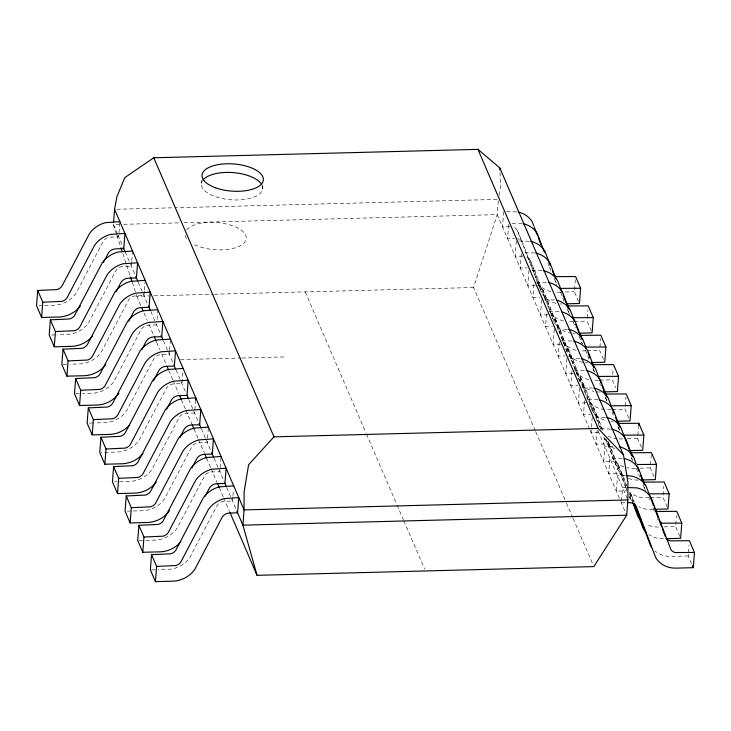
<?xml version="1.0" encoding="UTF-8"?>
<svg xmlns="http://www.w3.org/2000/svg" width="731" height="731" viewBox="0 0 731 731"><rect width="100%" height="100%" fill="white"/><g stroke="black" fill="none" stroke-linecap="round" stroke-linejoin="round"><path stroke-width="0.55" stroke-dasharray="3.65 2.74" d="M119.802 222.754L118.705 236.899L110.683 237.109A8.196 7.155 -23.3 0 0 102.523 242.738L75.942 293.433A25.247 22.04 -23.3 0 1 53.674 305.275L38.834 305.659M131.69 261.899L131.361 266.258L123.338 266.459A8.196 7.155 -23.3 0 0 115.169 272.096L88.588 322.791A25.247 22.04 -23.3 0 1 66.32 334.624L57.182 334.862M131.772 260.812L132.448 252.104M144.336 291.258L144.007 295.607L135.984 295.817A8.196 7.155 -23.3 0 0 127.815 301.446L101.234 352.141A25.247 22.04 -23.3 0 1 78.966 363.974L69.838 364.212M144.418 290.161L145.094 281.453M157.074 319.52L157.741 310.812M169.546 351.054L169.3 354.316L161.277 354.526A8.196 7.155 -23.3 0 0 153.108 360.155L126.527 410.849A25.247 22.04 -23.3 0 1 104.259 422.682L95.131 422.92M169.629 349.957L170.387 340.162M182.787 372.783L181.946 383.665L173.923 383.876A8.196 7.155 -23.3 0 0 165.754 389.504L139.173 440.199A25.247 22.04 -23.3 0 1 116.905 452.041L100.924 452.452M201.454 183.39L201.701 180.146M195.597 399.958L194.592 413.024L186.569 413.234A8.196 7.155 -23.3 0 0 178.401 418.863L151.82 469.558A25.247 22.04 -23.3 0 1 129.551 481.391L114.712 481.775M208.326 428.229L207.238 442.374L199.216 442.584A8.196 7.155 -23.3 0 0 191.047 448.213L164.466 498.907A25.247 22.04 -23.3 0 1 142.198 510.75L127.358 511.133M220.972 457.579L219.885 471.733L211.862 471.934A8.196 7.155 -23.3 0 0 203.693 477.571L177.112 528.257A25.247 22.04 -23.3 0 1 154.844 540.099L145.716 540.337M232.869 496.733L232.531 501.082L224.508 501.292A8.196 7.155 -23.3 0 0 216.339 506.921L189.758 557.616A25.247 22.04 -23.3 0 1 167.49 569.449L158.362 569.687M232.951 495.636L233.372 490.199M262.639 189L262.886 185.756M503.686 211.698L502.517 226.939L510.54 226.729M508.666 224.527L507.579 238.681L514.597 238.498M516.333 241.056L515.163 256.289L523.186 256.088M521.313 253.885L520.225 268.03L527.243 267.848M528.988 270.406L527.809 285.647L535.832 285.437M533.877 284.322L532.872 297.389L539.889 297.206M541.634 299.765L540.456 314.997L548.478 314.796M546.523 313.681L545.518 326.739L552.535 326.556M554.281 329.114L553.102 344.356L561.125 344.146M559.252 341.944L558.164 356.098L565.182 355.915M566.927 358.464L565.757 373.705L573.78 373.495M578.614 301.537L574.392 291.76L575.315 279.781M571.898 371.302L570.81 385.447L577.828 385.264M579.573 387.823L578.404 403.064L586.426 402.854M591.26 330.896L587.039 321.11L587.212 318.935M587.295 317.848L587.879 310.227M584.544 400.652L583.457 414.806L590.474 414.623M592.22 417.173L591.05 432.414L599.073 432.204M603.486 359.268L599.685 350.46L599.859 348.285M599.941 347.198L600.608 338.49M597.19 430.002L596.103 444.156L604.126 443.945A8.196 7.155 -23.3 0 1 611.463 449.172L625.919 487.102M612.752 374.373L613.254 367.839M628.779 417.977L624.987 409.168L625.9 397.198M621.569 500.689L622.574 487.623L625.992 487.531M641.425 447.326L637.633 438.527L638.547 426.548M654.071 476.685L650.279 467.877L651.284 454.819M667.138 507.012L662.926 497.235L663.766 486.343M679.784 536.371L675.572 526.585L676.413 515.702M691.59 563.765L688.218 555.935L688.383 553.76M688.474 552.673L689.059 545.052M499.154 195.177L500.698 186.798L499.977 172.278M535.284 430.714L473.587 287.521L497.208 214.612L498.378 199.371L174.928 207.768M116.85 209.276L173.795 207.796M506.702 211.624L518.096 211.972M116.54 234.203L113.396 224.572L119.089 224.426M123.649 224.307L179.451 222.854M184.011 222.736L497.208 214.612L589.707 429.307M512.166 223.357L522.098 223.604M519.348 240.974L530.743 241.321M524.812 252.707L534.745 252.963M531.994 270.333L543.389 270.671M536.326 282.093L547.391 282.312M132.274 282.349L136.816 296.256L149.371 295.936M153.939 295.817L213.306 294.273M214.448 294.246L473.587 287.521M560.695 292.108L557.278 292.199A25.247 22.04 -23.3 0 1 555.131 292.172M565.264 291.998L574.392 291.76M544.641 299.683L556.035 300.03M548.972 311.443L560.037 311.671M156.653 324.957L148.631 325.167A8.196 7.155 -23.3 0 0 140.462 330.805L113.881 381.491A25.247 22.04 -23.3 0 1 91.613 393.333L82.484 393.57M51.481 335.008L56.049 334.889M573.342 321.466L569.924 321.558A25.247 22.04 -23.3 0 1 567.777 321.521M574.484 321.439L587.039 321.11M557.287 329.032L568.681 329.379M561.618 340.801L572.684 341.021M180.466 359.597L240.883 358.026M242.025 357.998L285.337 356.874M62.985 364.394L68.696 364.248M585.988 350.816L582.57 350.907A25.247 22.04 -23.3 0 1 580.423 350.88M587.13 350.789L599.685 350.46M569.933 358.391L581.328 358.738M574.264 370.151L585.33 370.379M75.631 393.744L81.342 393.598M598.643 380.175L595.217 380.257A25.247 22.04 -23.3 0 1 593.069 380.23M599.776 380.138L612.331 379.818L615.712 387.64M582.58 387.741L593.983 388.088M588.053 399.473L597.976 399.729M89.42 423.066L93.988 422.947M611.29 409.524L607.863 409.616A25.247 22.04 -23.3 0 1 605.725 409.588M612.432 409.497L624.987 409.168M595.226 417.099L606.629 417.438M600.699 428.832L610.623 429.079M622.794 438.911L620.509 438.965A25.247 22.04 -23.3 0 1 618.371 438.938M627.353 438.792L637.633 438.527M612.889 446.321L604.866 446.531L603.696 461.764L611.719 461.563A8.196 7.155 -23.3 0 1 619.047 466.789L626.275 485.75M635.44 468.26L633.156 468.324A25.247 22.04 -23.3 0 1 626.823 467.721M640.009 468.142L650.279 467.877M625.535 475.671L617.512 475.881L616.343 491.122L624.365 490.912A8.196 7.155 -23.3 0 1 626.421 491.104M649.229 497.583L645.802 497.674A25.247 22.04 -23.3 0 1 629.565 492.173M650.371 497.555L662.926 497.235M621.405 502.864L626.412 502.736M653.148 509.361L650.864 509.416A25.247 22.04 -23.3 0 1 638.739 506.711M138.872 540.511L144.574 540.364M664.159 526.877L675.572 526.585M151.518 569.869L157.22 569.723M688.218 555.935L671.095 556.382A25.247 22.04 -23.3 0 1 654.857 550.882M622.218 458.337L609.928 458.273L608.749 473.505L616.772 473.304A8.196 7.155 -23.3 0 1 624.11 478.531L626.915 485.905M554.016 278.301L556.967 285.154M567.082 308.637L569.613 314.504L568.005 310.264M578.888 336.032L582.26 343.862L580.652 339.623M592.804 368.323L594.906 373.212M605.451 397.673L607.562 402.562M618.097 427.023L620.208 431.92M631.164 457.359L632.854 461.27L631.639 458.09M642.969 484.754L645.5 490.629L643.079 484.269M654.355 511.17L651.878 505.057M517.21 230.21L522.263 241.952M529.856 259.569L534.909 271.311M542.503 288.919L547.556 300.66M555.149 318.277L560.202 330.019M567.795 347.627L572.857 359.369M580.441 376.986L585.504 388.718M593.088 406.335L598.15 418.077M608.265 441.561L610.796 447.427M618.38 465.044L623.442 476.786M631.027 494.394L634.398 502.224M514.478 227.606A8.196 7.155 -23.3 0 1 517.868 231.965L541.379 292.236M527.124 256.965A8.196 7.155 -23.3 0 1 530.523 261.314L554.025 321.594M537.888 285.638A8.196 7.155 -23.3 0 1 543.17 290.664L567.092 351.922A25.247 22.04 -23.3 0 0 584.416 362.539M550.534 314.988A8.196 7.155 -23.3 0 1 555.816 320.023L579.747 381.271A25.247 22.04 -23.3 0 0 593.938 391.396M589.442 403.777L592.393 410.63A25.247 22.04 -23.3 0 0 606.584 420.754M603.769 437.047L605.04 439.98A25.247 22.04 -23.3 0 0 616.242 449.236M605.396 438.637L617.686 469.339A25.247 22.04 -23.3 0 0 626.092 477.361M608.009 441.652L626.96 490.867M629.492 496.733L630.332 498.688A25.247 22.04 -23.3 0 0 632.562 501.85M598.104 430.833L627.883 499.949M590.164 430.358L620.555 500.909M620.847 501.576L626.714 515.191M535.732 431.756L565.904 501.786M566.351 502.827L572.656 517.466M573.104 518.507L592.923 564.496M305.202 291.888L365.993 432.99M366.441 434.031L396.613 504.061M397.07 505.112L403.375 519.741M403.823 520.783L424.537 568.864M113.396 224.572L117.463 234.002M117.91 235.044L123.347 247.663M125.129 251.802L130.091 263.324M130.547 264.366L135.993 277.022M138.214 282.175L142.728 292.647M143.175 293.698L149.06 307.349M150.851 311.497L161.706 336.699M163.488 340.829L173.932 365.08M176.116 370.151L185.601 392.145M188.753 399.473L199.234 423.788M201.391 428.795L205.904 439.276M206.352 440.318L211.88 453.138M214.028 458.127L218.542 468.598M218.989 469.64L224.527 482.487M226.656 487.449L231.17 497.921M231.626 498.971L237.593 512.824M136.816 296.256L140.873 305.668M144.025 312.987L147.178 320.297M148.978 324.482L153.473 334.935M156.626 342.245L159.778 349.564M161.588 353.749L166.083 364.193M168.788 370.471L172.845 379.873M173.293 380.924L178.693 393.461M181.398 399.738L185.455 409.141M185.902 410.182L191.76 423.77M194.007 428.996L198.064 438.408M198.512 439.45L204.369 453.037M206.617 458.264L210.674 467.676M211.122 468.717L216.97 482.305M219.227 487.531L223.275 496.934M223.732 497.985L229.58 511.572M657.343 517.859L658.147 519.979M649.046 497.647L649.859 499.757M636.399 468.288L639.634 476.767M618.188 426.621L619.797 430.861M611.911 411.699L613.93 416.999M605.542 397.271L607.15 401.502M599.676 383.409L600.48 385.529M593.298 368.972L594.504 372.152M585.412 349.811L589.451 360.41M573.168 321.521L575.589 327.881M560.522 292.172L563.747 300.642M555.35 280.914L556.163 283.034M547.875 262.813L549.082 265.993M549.484 267.053L551.101 271.292M633.704 501.411L631.694 496.139A8.196 7.155 -23.3 0 0 629.875 492.913M629.729 493.279L632.936 501.704M629.492 494.174L632.297 501.557M629.528 496.587L630.332 498.688M602.828 430.358L598.817 419.822A8.196 7.155 -23.3 0 0 593.535 414.788M606.045 438.783L617.686 469.339M601.787 429.152L593.755 408.081A8.196 7.155 -23.3 0 0 590.356 403.731M601.019 429.444L586.171 390.473A8.196 7.155 -23.3 0 0 580.889 385.438M604.235 437.878L605.04 439.98M599.575 427.187L581.108 378.731A8.196 7.155 -23.3 0 0 577.709 374.373M592.393 410.63L573.515 361.114A8.196 7.155 -23.3 0 0 568.243 356.079M579.747 381.271L560.869 331.764A8.196 7.155 -23.3 0 0 557.479 327.415M567.092 351.922L548.223 302.406A8.196 7.155 -23.3 0 0 544.833 298.056M554.043 321.512L535.576 273.056A8.196 7.155 -23.3 0 0 532.186 268.706M541.397 292.162L522.93 243.697A8.196 7.155 -23.3 0 0 517.658 238.671M116.896 235.272L121.09 248.111M122.835 253.465L126.326 264.165M126.682 265.234L130.173 275.934M186.615 229.89A30.739 13.615 4.4 0 1 230.429 225.057A30.739 13.615 4.4 0 1 239.512 246.137A30.739 13.615 4.4 0 1 192.545 243.651M186.579 238.671A30.739 13.615 4.4 0 1 184.97 234.176M612.925 421.358A25.247 22.04 -23.3 0 1 610.778 421.33M604.656 409.506A25.247 22.04 -23.3 0 1 587.331 398.888L568.462 349.372A8.196 7.155 -23.3 0 0 565.063 345.023M587.623 362.649A25.247 22.04 -23.3 0 1 585.485 362.622M576.229 350.304A25.247 22.04 -23.3 0 1 562.038 340.18M600.27 391.999A25.247 22.04 -23.3 0 1 597.063 391.889M588.875 379.654A25.247 22.04 -23.3 0 1 574.685 369.53M262.127 185.418A30.739 13.615 4.4 0 1 230.987 199.773A30.739 13.615 4.4 0 1 202.441 180.804M574.977 333.299A25.247 22.04 -23.3 0 1 572.839 333.263M571.77 333.19A25.247 22.04 -23.3 0 1 554.445 322.572M563.583 320.955A25.247 22.04 -23.3 0 1 549.392 310.83M626.878 489.359A25.247 22.04 -23.3 0 1 625.27 486.947M638.218 480.066A25.247 22.04 -23.3 0 1 626.997 477.809M623.835 466.853A25.247 22.04 -23.3 0 1 612.624 457.597M562.331 303.941A25.247 22.04 -23.3 0 1 560.193 303.913M555.999 303.338A25.247 22.04 -23.3 0 1 541.799 293.213M550.936 291.596A25.247 22.04 -23.3 0 1 536.746 281.472M617.302 438.856A25.247 22.04 -23.3 0 1 608.384 436.27M663.51 538.774A25.247 22.04 -23.3 0 1 648.826 534.498M658.448 527.033A25.247 22.04 -23.3 0 1 646.332 524.328"/><path stroke-width="1.1" d="M230.037 512.614L257.056 575.324L593.828 566.589L626.714 515.191L627.883 499.949L627.911 482.049L623.479 454.965L499.757 167.81L477.928 149.362L153.766 157.777L124.882 177.542L116.887 196.758L114.566 209.331L113.561 222.398M119.884 221.657L105.374 222.681A25.393 22.168 -23.3 0 0 89.474 233.646L61.952 286.123A8.05 7.027 -23.3 0 1 56.908 289.604L37.72 290.481L36.55 305.713L41.612 317.455L58.727 317.016A25.247 22.04 -23.3 0 0 80.373 306.024M41.612 317.455L42.782 302.223L37.72 290.481M132.53 251.016L118.02 252.031A25.393 22.168 -23.3 0 0 102.121 262.996L74.599 315.481A8.05 7.027 -23.3 0 1 69.555 318.954L50.366 319.831L49.196 335.072L54.258 346.814L71.373 346.366A25.247 22.04 -23.3 0 0 92.362 336.214M54.258 346.814L55.428 331.572L50.366 319.831M145.177 280.366L130.675 281.389A25.393 22.168 -23.3 0 0 114.767 292.354L87.245 344.831A8.05 7.027 -23.3 0 1 82.201 348.312L63.021 349.18L61.843 364.422L66.905 376.163L84.019 375.716A25.247 22.04 -23.3 0 0 105.675 364.732M66.905 376.163L68.074 360.922L63.021 349.18M157.823 309.725L143.322 310.739A25.393 22.168 -23.3 0 0 127.413 321.704L99.891 374.19A8.05 7.027 -23.3 0 1 94.856 377.662L75.668 378.539L74.489 393.781L79.551 405.513L96.675 405.075A25.247 22.04 -23.3 0 0 118.943 393.232M79.551 405.513L80.721 390.281L75.668 378.539M170.469 339.074L155.968 340.089A25.393 22.168 -23.3 0 0 140.06 351.063L112.537 403.539A8.05 7.027 -23.3 0 1 107.503 407.021L88.314 407.889L87.135 423.13L92.197 434.872L109.321 434.424A25.247 22.04 -23.3 0 0 129.597 425.086M92.197 434.872L93.367 419.631L88.314 407.889M183.115 368.433L168.614 369.447A25.393 22.168 -23.3 0 0 152.706 380.412L125.193 432.898A8.05 7.027 -23.3 0 1 120.149 436.37L100.96 437.248L99.781 452.48L104.844 464.222L121.967 463.783A25.247 22.04 -23.3 0 0 142.947 453.631M104.844 464.222L106.013 448.989L100.96 437.248M195.597 399.958L195.762 397.783L181.261 398.797A25.393 22.168 -23.3 0 0 165.352 409.771L137.839 462.248A8.05 7.027 -23.3 0 1 132.795 465.72L113.607 466.597L112.437 481.839L117.49 493.58L134.614 493.133A25.247 22.04 -23.3 0 0 156.26 482.149M117.49 493.58L118.669 478.339L113.607 466.597M208.408 427.132L193.907 428.156A25.393 22.168 -23.3 0 0 177.999 439.121L150.485 491.597A8.05 7.027 -23.3 0 1 145.442 495.079L126.253 495.947L125.083 511.188L130.136 522.93L147.26 522.491A25.247 22.04 -23.3 0 0 169.528 510.649M130.136 522.93L131.315 507.689L126.253 495.947M221.064 456.491L206.553 457.505A25.393 22.168 -23.3 0 0 190.645 468.47L163.132 520.956A8.05 7.027 -23.3 0 1 158.088 524.429L138.899 525.306L137.73 540.547L142.783 552.289L159.906 551.841A25.247 22.04 -23.3 0 0 180.895 541.689M142.783 552.289L143.961 537.047L138.899 525.306M151.545 554.655L150.376 569.897L155.429 581.638L172.553 581.191A25.247 22.04 -23.3 0 0 194.821 569.358L221.402 518.663A8.196 7.155 -23.3 0 1 229.571 513.034L237.593 512.824L238.763 497.583L224.262 498.606A25.393 22.168 -23.3 0 0 208.353 509.571L180.84 562.048A8.05 7.027 -23.3 0 1 175.796 565.529L156.608 566.397L151.545 554.655L170.734 553.787A8.05 7.027 -23.3 0 0 175.778 550.306L203.3 497.829A25.393 22.168 -23.3 0 1 219.199 486.864L233.71 485.841M155.429 581.638L156.608 566.397M554.591 275.971A8.05 7.027 -23.3 0 0 556.437 276.638L575.571 276.519L580.624 288.261L579.455 303.502L566.9 303.822M567.238 305.32A8.05 7.027 -23.3 0 0 569.083 305.987L588.217 305.869L593.27 317.61L592.101 332.852L579.546 333.181M579.884 334.679A8.05 7.027 -23.3 0 0 581.73 335.346L600.864 335.227L605.917 346.969L604.747 362.201L592.192 362.53M592.53 364.029A8.05 7.027 -23.3 0 0 594.376 364.696L613.51 364.577L618.563 376.319L617.393 391.56L603.696 391.917M605.177 393.379A8.05 7.027 -23.3 0 0 607.022 394.055L626.156 393.936L631.218 405.678L630.04 420.91L617.485 421.239M638.638 425.46L638.803 423.286L619.669 423.404A8.05 7.027 -23.3 0 1 617.823 422.737M638.803 423.286L643.865 435.027L642.686 450.269L630.131 450.588M630.478 452.087A8.05 7.027 -23.3 0 0 632.315 452.763L651.449 452.635L656.511 464.377L655.332 479.618L641.635 479.975M643.125 481.446A8.05 7.027 -23.3 0 0 644.97 482.113L664.095 481.994L669.157 493.736L667.979 508.968L655.424 509.297M655.771 510.795A8.05 7.027 -23.3 0 0 657.617 511.462L676.742 511.344L681.804 523.085L680.634 538.327L665.795 538.71M627.417 502.709L629.428 502.654A8.196 7.155 -23.3 0 1 636.756 507.881L655.625 557.397A25.247 22.04 -23.3 0 0 676.157 568.124L693.28 567.676L694.45 552.444L689.388 540.702L670.263 540.821A8.05 7.027 -23.3 0 1 666.873 539.049M103.409 262.429L107.576 254.479A8.196 7.155 -23.3 0 1 115.745 248.851L123.767 248.641L124.937 233.399L110.436 234.423A25.393 22.168 -23.3 0 0 94.527 245.388L67.014 297.864A8.05 7.027 -23.3 0 1 61.971 301.346L42.782 302.223M116.055 291.788L120.222 283.838A8.196 7.155 -23.3 0 1 128.391 278.2L136.414 277.999L137.592 262.758L123.082 263.772A25.393 22.168 -23.3 0 0 107.174 274.737L79.661 327.223A8.05 7.027 -23.3 0 1 74.617 330.695L55.428 331.572M128.702 321.137L132.868 313.188A8.196 7.155 -23.3 0 1 141.037 307.559L149.06 307.349L150.239 292.108L135.728 293.131A25.393 22.168 -23.3 0 0 119.829 304.096L92.307 356.573A8.05 7.027 -23.3 0 1 87.263 360.054L68.074 360.922M141.869 349.5L145.524 342.547A8.196 7.155 -23.3 0 1 153.684 336.909L161.706 336.699L162.885 321.466L148.375 322.481A25.393 22.168 -23.3 0 0 132.475 333.446L104.953 385.931A8.05 7.027 -23.3 0 1 99.909 389.404L80.721 390.281M153.473 380.842L158.17 371.896A8.196 7.155 -23.3 0 1 166.33 366.268L174.353 366.057L175.531 350.816L161.021 351.83A25.393 22.168 -23.3 0 0 145.122 362.804L117.6 415.281A8.05 7.027 -23.3 0 1 112.556 418.762L93.367 419.631M166.641 409.205L170.816 401.246A8.196 7.155 -23.3 0 1 178.985 395.617L187.008 395.407L188.178 380.175L173.667 381.189A25.393 22.168 -23.3 0 0 157.768 392.154L130.246 444.64A8.05 7.027 -23.3 0 1 125.202 448.112L106.013 448.989M179.817 437.558L183.463 430.605A8.196 7.155 -23.3 0 1 191.632 424.967L199.654 424.766L200.824 409.524L186.323 410.539A25.393 22.168 -23.3 0 0 170.414 421.504L142.892 473.99A8.05 7.027 -23.3 0 1 137.848 477.462L118.669 478.339M191.942 467.904L196.109 459.954A8.196 7.155 -23.3 0 1 204.278 454.326L212.301 454.115L213.47 438.874L198.969 439.898A25.393 22.168 -23.3 0 0 183.061 450.863L155.539 503.339A8.05 7.027 -23.3 0 1 150.504 506.821L131.315 507.689M205.109 496.267L208.755 489.313A8.196 7.155 -23.3 0 1 216.924 483.675L224.947 483.474L226.117 468.233L211.615 469.247A25.393 22.168 -23.3 0 0 195.707 480.212L168.185 532.698A8.05 7.027 -23.3 0 1 163.15 536.17L143.961 537.047M623.479 454.965L598.159 428.43L273.997 436.846L248.613 464.697L244.099 492.009L244.081 509.909L242.902 525.15L257.056 575.324M580.624 288.261L561.499 288.38M593.27 317.61L574.146 317.729A8.05 7.027 -23.3 0 1 572.3 317.062M605.917 346.969L586.792 347.088A8.05 7.027 -23.3 0 1 584.946 346.421M618.563 376.319L599.438 376.438M631.218 405.678L612.085 405.796M643.865 435.027L624.731 435.146A8.05 7.027 -23.3 0 1 622.885 434.479M656.511 464.377L637.377 464.505M627.134 487.504L636.975 487.888A25.393 22.168 -23.3 0 1 651.257 498.076L670.793 549.337A8.05 7.027 -23.3 0 0 675.316 552.563L694.45 552.444M669.157 493.736L650.023 493.854M627.883 499.949L244.081 509.909L114.566 209.331M626.714 515.191L242.902 525.15L237.036 511.536M681.804 523.085L662.67 523.204A8.05 7.027 -23.3 0 1 660.824 522.537M626.631 475.643L631.922 476.146A25.393 22.168 -23.3 0 1 646.195 486.334L649.987 496.267M692.431 565.721L693.28 567.676M477.928 149.362L598.159 428.43M153.766 157.777L273.997 436.846M123.329 247.617L125.129 251.802M135.957 276.939L137.766 281.124M148.594 306.262L150.403 310.456M161.231 335.584L163.031 339.778M174.316 365.957L175.668 369.1M186.953 395.288L188.306 398.422M199.134 423.56L200.943 427.754M211.771 452.891L213.571 457.076M224.856 483.255L226.208 486.398M141.768 307.76L143.121 310.894M154.378 337.018L156.178 341.203M166.988 366.286L168.34 369.42M179.598 395.553L181.398 399.738M192.207 424.821L194.007 428.996M204.817 454.088L206.617 458.264M217.427 483.346L219.227 487.531M650.791 498.387L653.624 505.806M654.428 507.926L658.064 517.457M658.869 519.577L661.692 526.996M662.505 529.116L665.329 536.536M644.815 485.009L638.611 468.717A25.393 22.168 -23.3 0 0 624.329 458.538M636.125 463.737L633.549 456.976A25.393 22.168 -23.3 0 0 619.276 446.796M636.929 465.857L638.949 471.148M640.566 475.388L642.586 480.687M632.58 456.72L625.964 439.368A25.393 22.168 -23.3 0 0 611.683 429.179M629.537 450.278L620.902 427.626A25.393 22.168 -23.3 0 0 606.629 417.438M630.341 452.398L631.557 455.577M619.925 427.37L613.318 410.009A25.393 22.168 -23.3 0 0 599.036 399.83M611.235 406.089L608.256 398.267A25.393 22.168 -23.3 0 0 593.983 388.088M612.039 408.209L614.058 413.508M615.676 417.739L618.508 425.159M606.876 396.951L600.672 380.659A25.393 22.168 -23.3 0 0 586.39 370.48M601.01 383.09L595.61 368.917A25.393 22.168 -23.3 0 0 581.328 358.738M601.823 385.21L605.862 395.809M594.23 367.602L588.026 351.309A25.393 22.168 -23.3 0 0 573.744 341.121M586.344 348.44L582.963 339.568A25.393 22.168 -23.3 0 0 568.681 329.379M587.962 352.68L589.981 357.98M591.598 362.22L593.618 367.51M581.986 339.303L575.37 321.951A25.393 22.168 -23.3 0 0 562.112 312.018M574.502 321.211L570.317 310.209A25.393 22.168 -23.3 0 0 557.049 300.277M575.717 324.381L578.952 332.861M569.339 309.953L562.724 292.601A25.393 22.168 -23.3 0 0 548.451 282.413M562.258 292.912L557.671 280.859A25.393 22.168 -23.3 0 0 543.389 270.671M563.071 295.032L565.895 302.451M566.708 304.571L567.914 307.751M556.291 279.534L550.077 263.242A25.393 22.168 -23.3 0 0 535.805 253.063M550.425 265.682L545.024 251.501A25.393 22.168 -23.3 0 0 530.743 241.321M552.444 270.973L554.061 275.212M544.449 252.305L537.431 233.893A25.393 22.168 -23.3 0 0 523.158 223.704M533.74 225.733L532.378 222.151A25.393 22.168 -23.3 0 0 518.096 211.972M534.142 226.784L537.376 235.263M538.18 237.383L541.004 244.803M634.508 503.513L650.563 545.655A25.247 22.04 -23.3 0 0 651.595 547.281M633.74 503.814L642.978 528.047A25.247 22.04 -23.3 0 0 645.857 531.93M632.699 502.608L637.916 516.305A25.247 22.04 -23.3 0 0 638.949 517.932M121.09 248.111L122.132 251.318M130.52 277.003L131.918 281.28M499.757 167.81L499.867 170.04M203.026 179.99A30.739 13.615 4.4 0 1 233.107 172.617A30.739 13.615 4.4 0 1 261.68 184.523M215.627 187.821A30.739 13.615 4.4 0 0 263.306 180.338A30.739 13.615 4.4 0 0 219.199 164.448A30.739 13.615 4.4 0 0 215.627 187.821"/></g></svg>
